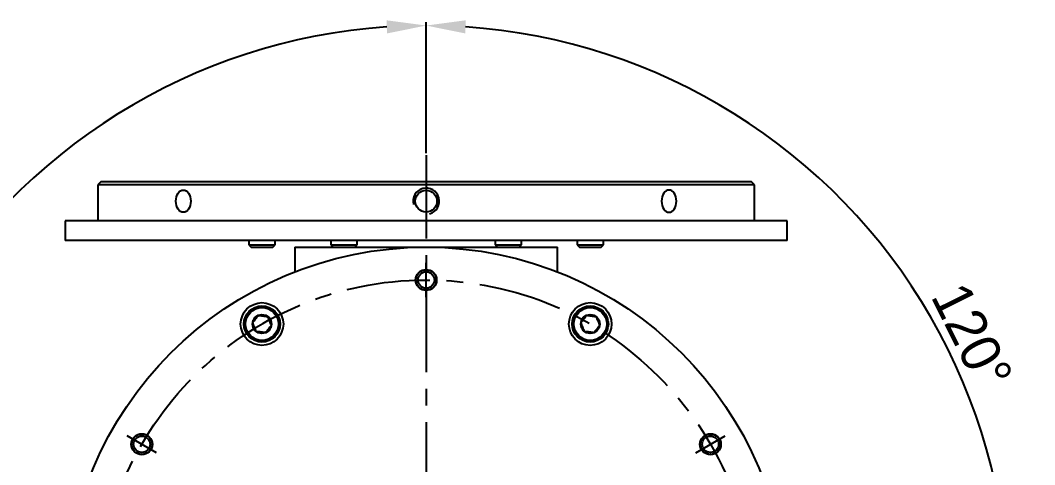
# Model space of a CAD drawing. Extents: x -151 to 841, y 0 to 594.
# Drawn here: x 98.2 to 252.7, y 318.9 to 386.5 of the extents above; entities that cross this region are included whole.
import ezdxf

# ---------------------------------------------------------------- set-up
doc = ezdxf.new("R2010")
doc.units = 0
doc.header["$PDSIZE"] = -1
doc.linetypes.add('CENTERX2', pattern=[20.32, 12.7, -2.54, 2.54, -2.54])
doc.layers.get('0').update_dxf_attribs({"linetype": 'CONTINUOUS'})
doc.layers.get('DEFPOINTS').update_dxf_attribs({"linetype": 'CONTINUOUS'})
doc.layers.add('$TD_AUDIT_GENERATED__25B7_', color=1, linetype='CENTERX2')
doc.styles.add('$TD_AUDIT_GENERATED__25BE_', font='GOTHIC.TTF')
doc.dimstyles.new('$TD_AUDIT_GENERATED__5286_', dxfattribs={"dimtxt": 3, "dimasz": 2.5, "dimexe": 0.5, "dimexo": 0.3, "dimgap": 1, "dimtad": 1, "dimtoh": 1, "dimdec": 1, "dimzin": 12, "dimtxsty": '$TD_AUDIT_GENERATED__25BE_', "dimcen": 0.09, "dimclrd": 3, "dimclre": 3, "dimclrt": 3, "dimazin": 3, "dimtm": 1e-09, "dimtfac": 1, "dimtdec": 1, "dimtofl": 0, "dimtmove": 0, "dimatfit": 3})

# ---------------------------------------------------------------- blocks, each defined once
blk = doc.blocks.new('*U121')
at = {"layer": '$TD_AUDIT_GENERATED__25B7_'}
blk.add_line((-1.3, -2.25), (1.3, 2.25), dxfattribs=at)
blk = doc.blocks.new('*U122')
at = {"color": 0, "linetype": 'BYBLOCK'}
for p, rotation in [((151.74, 306.93), 60), ((126.74, 263.62), 120), ((226.74, 263.62), 300), ((151.74, 220.32), 180), ((201.74, 220.32), 240)]:
    blk.add_blockref('*U121', p, dxfattribs=dict(at, rotation=rotation))
blk.add_blockref('*U121', (201.74, 306.93), dxfattribs=at)
blk = doc.blocks.new('*D147')
at = {"color": 3, "ltscale": 0.5}
for p, q in [((160, 366.3), (160, 386.23)), ((100.85, 262.85), (82.72, 252.38))]:
    blk.add_line(p, q, dxfattribs=at)
blk.add_arc((160, 297), 88.73, 93.875, 206.125, dxfattribs=at)
for points in [[(153.97, 386.53), (154.04, 384.53), (160, 385.73)], [(81.22, 258.4), (79.45, 257.46), (83.16, 252.63)]]:
    blk.add_solid(points, dxfattribs=at)
at = {"layer": 'DEFPOINTS', "color": 0, "ltscale": 0.5}
for p in [(102.96, 364.97), (160, 366), (160, 297), (101.11, 263), (160, 188)]:
    blk.add_point(p, dxfattribs=at)
at = {"color": 3, "ltscale": 0.5, "insert": (79.56, 343.44), "char_height": 6, "attachment_point": 5, "rotation": 60, "style": '$TD_AUDIT_GENERATED__25BE_'}
blk.add_mtext('120°', dxfattribs=at)
blk = doc.blocks.new('*D148')
at = {"color": 3, "ltscale": 0.5}
for p, q in [((160, 366.3), (160, 386.23)), ((219.15, 262.85), (237.28, 252.38))]:
    blk.add_line(p, q, dxfattribs=at)
blk.add_arc((160, 297), 88.73, 333.875, 86.125, dxfattribs=at)
for points in [[(165.96, 384.53), (166.03, 386.53), (160, 385.73)], [(240.55, 257.46), (238.78, 258.4), (236.84, 252.63)]]:
    blk.add_solid(points, dxfattribs=at)
at = {"layer": 'DEFPOINTS', "color": 0, "ltscale": 0.5}
for p in [(160, 366), (217.04, 364.97), (160, 297), (218.89, 263), (160, 188)]:
    blk.add_point(p, dxfattribs=at)
at = {"color": 3, "ltscale": 0.5, "insert": (243.14, 338.42), "char_height": 6, "attachment_point": 5, "rotation": 296.4832, "style": '$TD_AUDIT_GENERATED__25BE_'}
blk.add_mtext('120°', dxfattribs=at)

msp = doc.modelspace()

# ---------------------------------------------------------------- linework, layer by layer
at = {"layer": '$TD_AUDIT_GENERATED__25B7_'}
msp.add_line((160, 366), (160, 188), dxfattribs=at)
msp.add_circle((160, 297), 50, dxfattribs=at)
at = {"color": 7, "linetype": 'CONTINUOUS'}
for p, q in [((110.5, 362), (110, 361.5)), ((110.5, 362), (209.5, 362)), ((210, 361.5), (209.5, 362)), ((110, 361.5), (110, 356)), ((210, 361.5), (110, 361.5)), ((210, 356), (210, 361.5)), ((110, 357.353), (110, 356)), ((210, 356), (210, 357.353)), ((105, 356), (105, 353)), ((215, 356), (105, 356)), ((215, 353), (215, 356)), ((215, 353), (105, 353)), ((133, 353), (133, 352.35)), ((133, 352.35), (133.35, 352)), ((133, 352.35), (137, 352.35)), ((136.65, 352), (137, 352.35)), ((137, 352.35), (137, 353)), ((145.5, 353), (145.5, 352.35)), ((145.5, 352.35), (145.85, 352)), ((145.5, 352.35), (149.5, 352.35)), ((149.15, 352), (149.5, 352.35)), ((149.5, 352.35), (149.5, 353)), ((170.5, 353), (170.5, 352.35)), ((170.5, 352.35), (170.85, 352)), ((170.5, 352.35), (174.5, 352.35)), ((174.15, 352), (174.5, 352.35)), ((174.5, 352.35), (174.5, 353)), ((183, 353), (183, 352.35)), ((183, 352.35), (183.35, 352)), ((183, 352.35), (187, 352.35)), ((186.65, 352), (187, 352.35)), ((187, 352.35), (187, 353)), ((133.35, 352), (136.65, 352)), ((140, 352), (140, 348.235)), ((140, 352), (180, 352)), ((180, 348.235), (180, 352)), ((183.35, 352), (186.65, 352))]:
    msp.add_line(p, q, dxfattribs=at)
msp.add_circle((160, 359), 1.65)
for centre, radius in [((160, 297), 55), ((160, 347), 1.6), ((160, 347), 1.55), ((160, 347), 1.25), ((135, 340.301), 3.25), ((135, 340.301), 2.75), ((185, 340.301), 3.25), ((185, 340.301), 2.75), ((135, 340.301), 2.5), ((135, 340.301), 1.443), ((185, 340.301), 2.5), ((185, 340.301), 1.443), ((116.699, 322), 1.6), ((116.699, 322), 1.55), ((116.699, 322), 1.25), ((203.301, 322), 1.6), ((203.301, 322), 1.55), ((203.301, 322), 1.25)]:
    msp.add_circle(centre, radius, dxfattribs=at)
msp.add_arc((160, 359), 2, 285, 195)
msp.add_ellipse((123.017, 359), major_axis=(0, 1.699), ratio=0.6671511)
at = {"extrusion": (0, 0, -1)}
msp.add_ellipse((196.983, 359), major_axis=(0, 1.699), ratio=0.6671511, dxfattribs=at)
at = {"color": 7, "linetype": 'CONTINUOUS'}
for points, knots in [([(133.57, 340.495), (133.714, 340.681), (133.86, 340.87), (134.16, 341.259), (134.308, 341.45), (134.452, 341.637)], [0, 0, 0, 0, 0.5, 0.5, 1, 1, 1, 1]), ([(134.452, 341.637), (134.686, 341.605), (134.923, 341.573), (135.409, 341.507), (135.649, 341.475), (135.883, 341.443)], [0, 0, 0, 0, 0.5, 0.5, 1, 1, 1, 1]), ([(136.43, 340.108), (136.341, 340.325), (136.249, 340.55), (136.11, 340.889), (136.063, 341.003), (135.972, 341.226), (135.927, 341.335), (135.883, 341.443)], [0, 0, 0, 0, 0.5, 0.5, 0.75, 0.75, 1, 1, 1, 1]), ([(183.57, 340.495), (183.713, 340.68), (183.862, 340.873), (184.086, 341.162), (184.161, 341.26), (184.309, 341.451), (184.381, 341.544), (184.452, 341.637)], [0, 0, 0, 0, 0.5, 0.5, 0.75, 0.75, 1, 1, 1, 1]), ([(184.452, 341.637), (184.686, 341.605), (184.923, 341.573), (185.409, 341.507), (185.649, 341.475), (185.883, 341.443)], [0, 0, 0, 0, 0.5, 0.5, 1, 1, 1, 1]), ([(185.883, 341.443), (185.972, 341.225), (186.063, 341.004), (186.249, 340.55), (186.341, 340.326), (186.43, 340.108)], [0, 0, 0, 0, 0.5, 0.5, 1, 1, 1, 1]), ([(134.117, 339.159), (134.028, 339.376), (133.936, 339.601), (133.797, 339.94), (133.75, 340.054), (133.659, 340.277), (133.614, 340.387), (133.57, 340.495)], [0, 0, 0, 0, 0.5, 0.5, 0.75, 0.75, 1, 1, 1, 1]), ([(136.43, 340.108), (136.286, 339.921), (136.14, 339.732), (135.84, 339.344), (135.692, 339.153), (135.548, 338.966)], [0, 0, 0, 0, 0.5, 0.5, 1, 1, 1, 1]), ([(184.117, 339.159), (184.028, 339.377), (183.937, 339.599), (183.751, 340.053), (183.659, 340.276), (183.57, 340.495)], [0, 0, 0, 0, 0.5, 0.5, 1, 1, 1, 1]), ([(185.548, 338.966), (185.691, 339.152), (185.84, 339.344), (186.064, 339.634), (186.139, 339.731), (186.287, 339.922), (186.359, 340.016), (186.43, 340.108)], [0, 0, 0, 0, 0.5, 0.5, 0.75, 0.75, 1, 1, 1, 1]), ([(135.548, 338.966), (135.314, 338.997), (135.077, 339.029), (134.591, 339.095), (134.351, 339.128), (134.117, 339.159)], [0, 0, 0, 0, 0.5, 0.5, 1, 1, 1, 1]), ([(185.548, 338.966), (185.314, 338.997), (185.077, 339.029), (184.591, 339.095), (184.351, 339.128), (184.117, 339.159)], [0, 0, 0, 0, 0.5, 0.5, 1, 1, 1, 1])]:
    msp.add_open_spline(points, degree=3, knots=knots, dxfattribs=at)

# ---------------------------------------------------------------- block references
at = {"rotation": 30}
msp.add_blockref('*U122', (138.748, -19.678), dxfattribs=at)

# ---------------------------------------------------------------- dimensions: what is measured, and where the dimension line sits
at = {"ltscale": 0.5}
for base, line1, line2, picture, middle in [((102.964, 364.973), ((160, 366), (160, 188)), ((160, 297), (101.11, 263)), '*D147', (83.156, 341.366)), ((217.036, 364.973), ((160, 297), (218.89, 263)), ((160, 366), (160, 188)), '*D148', (239.421, 336.569))]:
    dim = msp.add_angular_dim_2l(base=base, line1=line1, line2=line2, dimstyle='$TD_AUDIT_GENERATED__5286_', override={"dimtxt": 6, "dimasz": 6, "dimdec": 0, "dimadec": 0, "dimazin": 3}, dxfattribs=at)
    dim.commit()
    dim.dimension.update_dxf_attribs({"geometry": picture, "text_midpoint": middle, "dimtype": 162})

doc.saveas('drawing.dxf')
